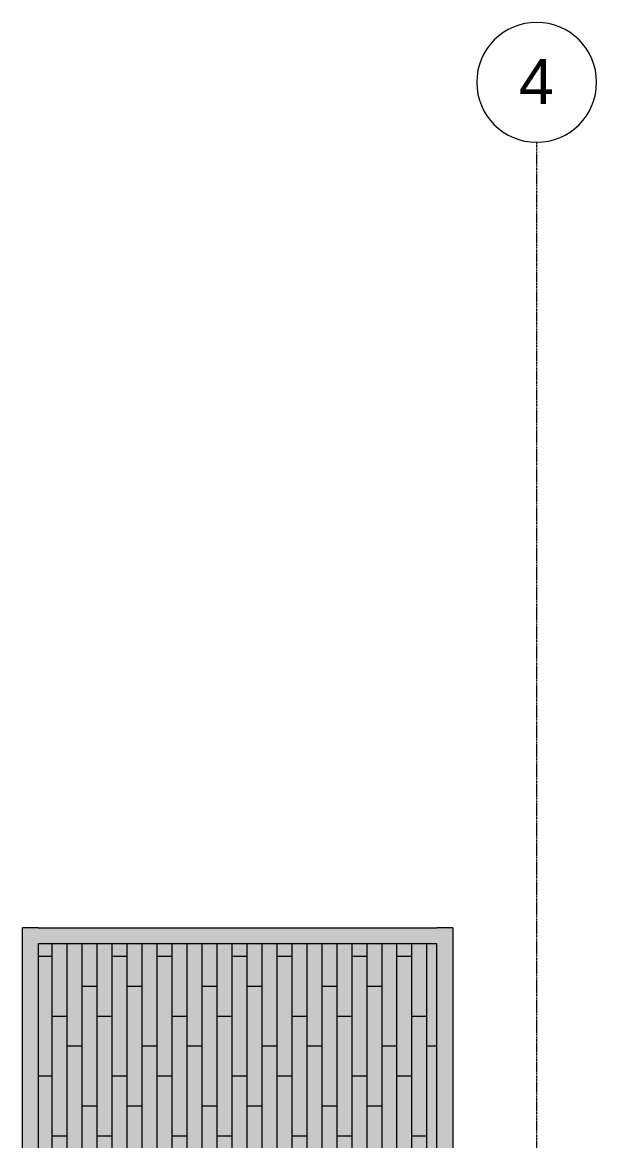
# Model space of a CAD drawing. Header units: inches. Extents: x -4105 to -1989, y 9836 to 11159.
# Drawn here: x -2637.5 to -2484.3, y 10859.8 to 11158.3 of the extents above; entities that cross this region are included whole.
import ezdxf

# ---------------------------------------------------------------- set-up
doc = ezdxf.new("R2010")
doc.units = ezdxf.units.IN
doc.header["$MEASUREMENT"] = 0
doc.linetypes.add('Grid Line 1_2_', pattern=[0.875, 0.5, -0.125, 0.125, -0.125])
for name, color, linetype, lineweight in [('0-1', 7, 'Continuous', 5), ('0-4', 165, 'Continuous', 5), ('A-FLOR-PATT-1', 251, 'Continuous', 9), ('A-WALL-3', 10, 'Continuous', 18), ('A-WALL-5', 23, 'Continuous', 5), ('S-GRID-1', 1, 'Grid Line 1_2_', 9), ('S-GRID-IDEN', 1, 'Continuous', 9), ('S-GRID-IDEN-1', 147, 'Continuous', 9)]:
    doc.layers.add(name, color=color, linetype=linetype, lineweight=lineweight)
doc.layers.add('A-AREA-PATT-1', color=7, linetype='Continuous', lineweight=9, transparency=1)
doc.styles.add('Arial', font='arial.ttf', dxfattribs={"height": 12})

# ---------------------------------------------------------------- blocks, each defined once
blk = doc.blocks.new('Grid - Grid Head - Circle-50561-ENLARGED FLOOR PLAN - 3RD FLOOR PLAN - WEST')
at = {"layer": 'S-GRID-IDEN-1'}
for start, end in [(360, 180), (180, 360)]:
    blk.add_arc((0, 0), 0.25, start, end, dxfattribs=at)
blk = doc.blocks.new('CTR - 1st Phase - Shell_rvt-1-ENLARGED FLOOR PLAN - 3RD FLOOR PLAN - WEST')
at = {"layer": 'A-AREA-PATT-1'}
blk.add_hatch(color=256, dxfattribs=at).paths.add_polyline_path([(-2599.34, 10851.39), (-2599.34, 10851.89), (-2561.31, 10851.89), (-2561.31, 10851.39), (-2526.97, 10851.39), (-2526.97, 10912.39), (-2633.3, 10912.39), (-2633.3, 10851.89), (-2599.71, 10851.89), (-2599.71, 10851.39)], flags=0)
at = {"layer": 'A-FLOR-PATT-1'}
h = blk.add_hatch(dxfattribs=at)
h.set_pattern_fill('FP_29', color=256, style=0, pattern_type=2)
h.set_pattern_definition([(90, (21350.403, -9803.016), (-4, 2e-16), []), (180, (21350.403, -9803.016), (-8, -8), [4, -28]), (180, (21346.403, -9787.016), (-8, -8), [4, -28])])
h.paths.add_polyline_path([(-2599.34, 10851.39), (-2599.34, 10851.89), (-2561.31, 10851.89), (-2561.31, 10851.39), (-2526.97, 10851.39), (-2526.97, 10912.39), (-2633.3, 10912.39), (-2633.3, 10851.89), (-2599.71, 10851.89), (-2599.71, 10851.39)], flags=0)
at = {"layer": 'A-WALL-5'}
for points in [[(-2635.74, 10850.83), (-2633.3, 10850.83), (-2633.3, 10916.64), (-2637.55, 10916.64), (-2637.55, 10851.89), (-2635.74, 10851.89)], [(-2633.3, 10912.39), (-2526.97, 10912.39), (-2526.97, 10916.64), (-2633.3, 10916.64), (-2633.3, 10915.89)], [(-2522.76, 10851.39), (-2522.72, 10851.39), (-2522.72, 10916.64), (-2526.97, 10916.64), (-2526.97, 10851.39), (-2523.47, 10851.39)]]:
    blk.add_hatch(color=256, dxfattribs=at).paths.add_polyline_path(points, flags=0)
at = {"layer": 'A-WALL-3'}
for p, q in [((-2637.55, 10851.89), (-2637.55, 10916.64)), ((-2633.3, 10916.64), (-2637.55, 10916.64)), ((-2633.3, 10916.64), (-2526.97, 10916.64)), ((-2522.72, 10916.64), (-2526.97, 10916.64)), ((-2522.72, 10916.64), (-2522.72, 10851.39)), ((-2526.97, 10912.39), (-2633.3, 10912.39)), ((-2633.3, 10912.39), (-2633.3, 10850.83)), ((-2526.97, 10851.39), (-2526.97, 10912.39))]:
    blk.add_line(p, q, dxfattribs=at)
at = {"layer": 'S-GRID-1'}
blk.add_line((-2500.32, 9836.18), (-2500.32, 11126.32), dxfattribs=at)
at = {"layer": '0-4', "xscale": 63.99999999999997, "yscale": 63.99999999999997, "zscale": 63.99999999999997}
blk.add_blockref('Grid - Grid Head - Circle-50561-ENLARGED FLOOR PLAN - 3RD FLOOR PLAN - WEST', (-2500.32, 11142.32), dxfattribs=at)
at = {"layer": 'S-GRID-IDEN', "insert": (-2505.08, 11148.52), "char_height": 12, "width": 11.312, "attachment_point": 1, "style": 'Arial'}
blk.add_mtext('4', dxfattribs=at)

msp = doc.modelspace()

# ---------------------------------------------------------------- block references
at = {"layer": '0-1'}
msp.add_blockref('CTR - 1st Phase - Shell_rvt-1-ENLARGED FLOOR PLAN - 3RD FLOOR PLAN - WEST', (0, 0), dxfattribs=at)

doc.saveas('drawing.dxf')
